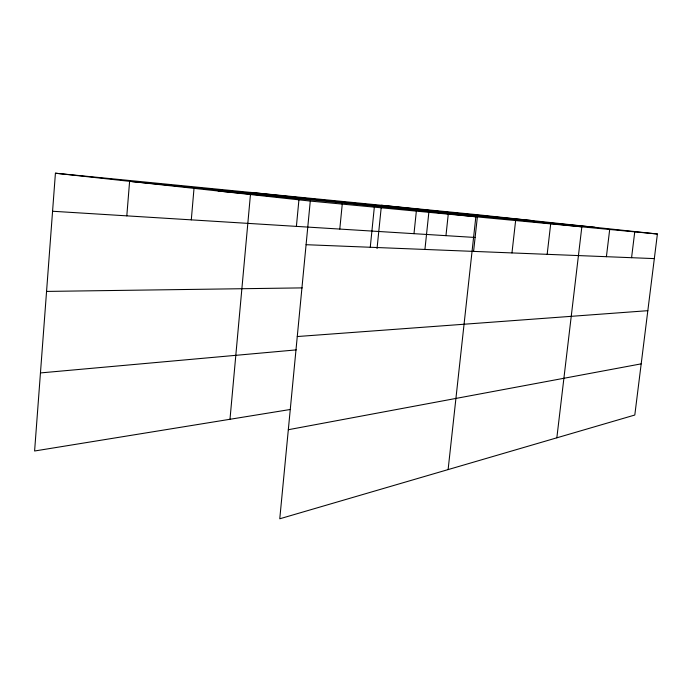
<?xml version="1.0" encoding="UTF-8"?>
<svg xmlns="http://www.w3.org/2000/svg" width="692" height="692" viewBox="0 0 692 692"><rect width="100%" height="100%" fill="white"/><g stroke="black" fill="none" stroke-linecap="round" stroke-linejoin="round"><path stroke-width="1.04" d="M55.421 173.216L310.275 201.069L279.767 518.784L634.806 415.027L657.4 234L477.61 214.736L55.421 173.216L34.6 451.002L290.536 409.448M126.809 215.852L129.672 180.517M191.295 219.857L194.054 187.921M229.986 419.283L250.452 194.547M296.401 226.379L298.979 199.27M339.789 229.069L342.306 203.578M370.263 247.26L374.329 207.142M377.036 248.54L381.439 205.282L581.842 226.829L556.844 437.811M413.989 233.671L416.601 208.733M424.931 249.449L428.858 212.314M445.959 235.661L448.286 213.94M448.113 469.591L475.845 216.778L250.642 192.411M473.587 251.36L477.497 215.774M511.968 252.926L515.626 220.549M547.164 254.327L550.694 223.871M606.408 256.697L609.695 229.467M631.571 257.701L634.746 231.846M288.322 429.715L641.19 363.854M40.447 372.927L296.254 349.884M297.266 336.537L647.833 310.682M46.563 291.418L302.205 287.889M306.08 244.7L654.329 258.609M52.566 211.25L475.11 237.468M310.275 201.069L657.4 234M131.826 181.564L533.748 220.748M218.101 190.992L594.783 227.287"/></g></svg>
